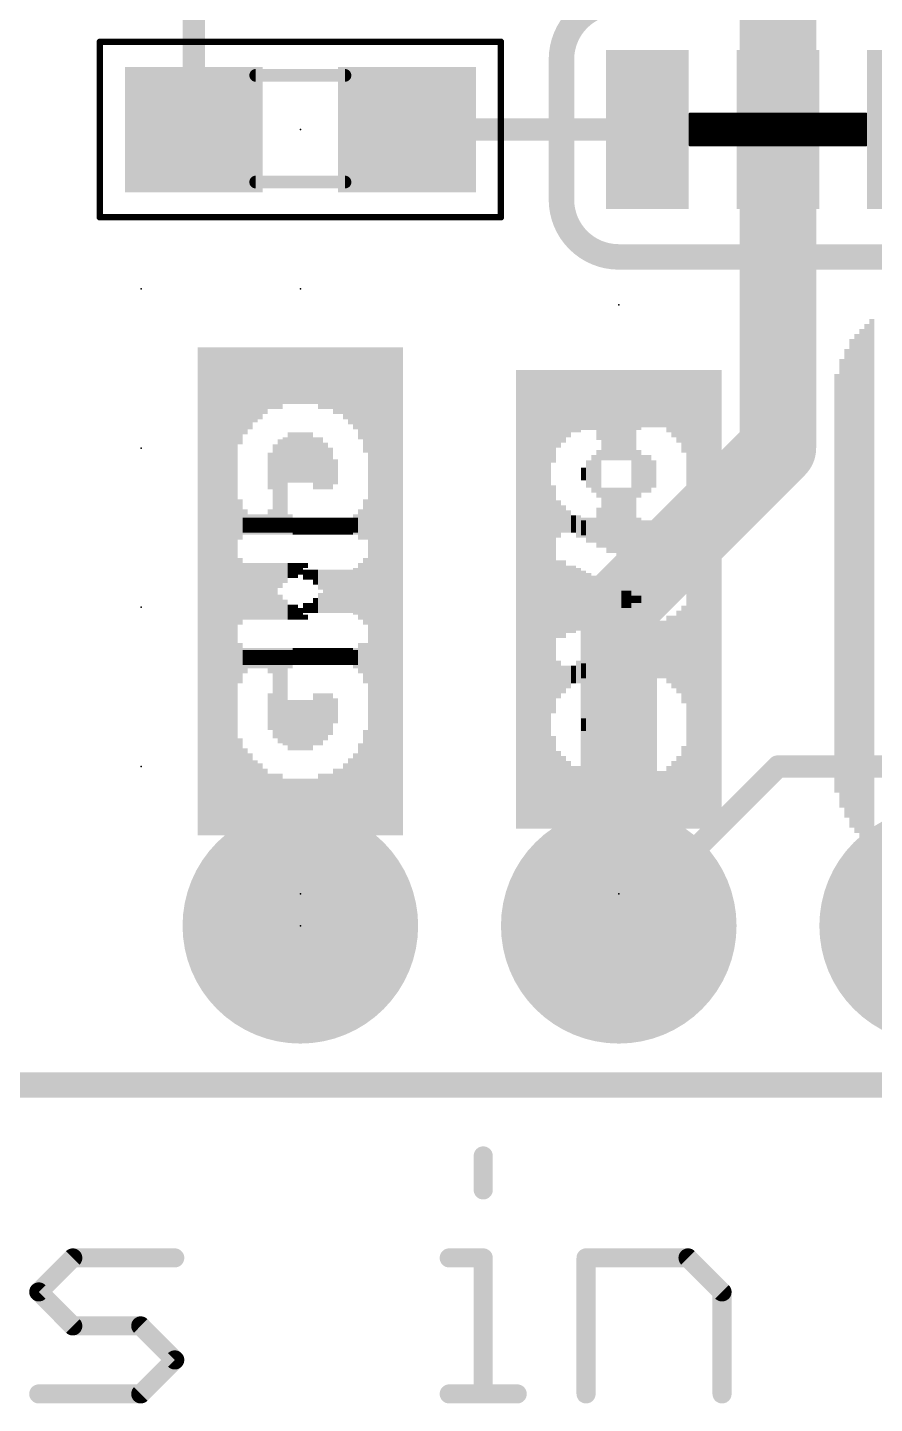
# Model space of a CAD drawing. Extents: x -37 to 70, y -13 to 33.
# Drawn here: x 6.71 to 13.47, y -2.54 to 8.43 of the extents above; entities that cross this region are included whole.
import ezdxf

# ---------------------------------------------------------------- set-up
doc = ezdxf.new("R2010")
doc.units = 0
for name, color, linetype in [('1', 12, 'CONTINUOUS'), ('16', 132, 'CONTINUOUS'), ('17', 110, 'CONTINUOUS'), ('20', 53, 'CONTINUOUS'), ('21', 41, 'CONTINUOUS'), ('22', 40, 'CONTINUOUS'), ('23', 53, 'CONTINUOUS'), ('24', 53, 'CONTINUOUS'), ('39', 12, 'CONTINUOUS'), ('47', 253, 'CONTINUOUS'), ('51', 53, 'CONTINUOUS')]:
    doc.layers.add(name, color=color, linetype=linetype)

# ---------------------------------------------------------------- blocks, each defined once
blk = doc.blocks.new('RECT')
blk.add_solid([(-0.5, -0.5), (0.5, -0.5), (-0.5, 0.5), (0.5, 0.5)])
blk = doc.blocks.new('ROUNDP')
at = {"const_width": 0.5}
blk.add_lwpolyline([(0, -0.25, 1), (0, 0.25, 1), (0, -0.25)], format="xyb", dxfattribs=at)

msp = doc.modelspace()

# ---------------------------------------------------------------- linework, layer by layer
at = {"layer": '1'}
for points, const_width in [([(8.04, 7.62), (8.04, 10.121)], 0.1778), ([(12.7, 7.62), (12.7, 8.89)], 0.6096), ([(12.7, 7.62), (12.7, 5.08)], 0.6096), ([(9.74, 7.62), (11.6586, 7.62)], 0.1778), ([(11.9952, 7.747), (13.4049, 7.747)], 0.0127), ([(11.9952, 7.493), (11.9952, 7.747)], 0.0127), ([(11.9952, 7.7343), (13.4049, 7.7343)], 0.0127), ([(11.9952, 7.7216), (13.4049, 7.7216)], 0.0127), ([(11.9952, 7.7089), (13.4049, 7.7089)], 0.0127), ([(11.9952, 7.6962), (13.4049, 7.6962)], 0.0127), ([(11.9952, 7.6835), (13.4049, 7.6835)], 0.0127), ([(13.4049, 7.747), (13.4049, 7.493)], 0.0127), ([(11.9952, 7.6708), (13.4049, 7.6708)], 0.0127), ([(11.9952, 7.6581), (13.4049, 7.6581)], 0.0127), ([(11.9952, 7.6454), (13.4049, 7.6454)], 0.0127), ([(11.9952, 7.6327), (13.4049, 7.6327)], 0.0127), ([(11.9952, 7.62), (13.4049, 7.62)], 0.0127), ([(11.9952, 7.6073), (13.4049, 7.6073)], 0.0127), ([(11.9952, 7.5946), (13.4049, 7.5946)], 0.0127), ([(11.9952, 7.5819), (13.4049, 7.5819)], 0.0127), ([(11.9952, 7.5692), (13.4049, 7.5692)], 0.0127), ([(11.9952, 7.5565), (13.4049, 7.5565)], 0.0127), ([(11.9952, 7.5438), (13.4049, 7.5438)], 0.0127), ([(11.9952, 7.5311), (13.4049, 7.5311)], 0.0127), ([(11.9952, 7.5184), (13.4049, 7.5184)], 0.0127), ([(11.9952, 7.5057), (13.4049, 7.5057)], 0.0127), ([(13.4049, 7.493), (11.9952, 7.493)], 0.0127), ([(11.9952, 7.493), (13.4049, 7.493)], 0.0127), ([(12.7, 5.08), (11.43, 3.81)], 0.6096), ([(11.43, 3.81), (11.43, 1.27)], 0.6096), ([(25.4, 0), (0, 0)], 0.2032)]:
    msp.add_lwpolyline(points, dxfattribs=dict(at, const_width=const_width))
for points, const_width in [([(12.8524, 7.62, 1), (12.5476, 7.62)], 0.3048), ([(9.74, 7.6645, 1), (9.74, 7.5755)], 0.0889), ([(11.6586, 7.5755, 1), (11.6586, 7.6645)], 0.0889), ([(11.9952, 7.7502, 1), (11.9952, 7.7438)], 0.0064), ([(11.9983, 7.747, 1), (11.992, 7.747)], 0.0064), ([(11.9952, 7.7375, 1), (11.9952, 7.7311)], 0.0064), ([(11.9952, 7.7248, 1), (11.9952, 7.7184)], 0.0064), ([(11.9952, 7.7121, 1), (11.9952, 7.7057)], 0.0064), ([(11.9952, 7.6994, 1), (11.9952, 7.693)], 0.0064), ([(11.9952, 7.6867, 1), (11.9952, 7.6803)], 0.0064), ([(12.5476, 7.62, 1), (12.8524, 7.62)], 0.3048), ([(13.408, 7.747, 1), (13.4017, 7.747)], 0.0064), ([(13.4049, 7.7438, 1), (13.4049, 7.7502)], 0.0064), ([(13.4049, 7.7311, 1), (13.4049, 7.7375)], 0.0064), ([(13.4049, 7.7184, 1), (13.4049, 7.7248)], 0.0064), ([(13.4049, 7.7057, 1), (13.4049, 7.7121)], 0.0064), ([(13.4049, 7.693, 1), (13.4049, 7.6994)], 0.0064), ([(13.4049, 7.6803, 1), (13.4049, 7.6867)], 0.0064), ([(7.9956, 7.62, 1), (8.0845, 7.62)], 0.0889), ([(11.9952, 7.674, 1), (11.9952, 7.6676)], 0.0064), ([(11.9952, 7.6613, 1), (11.9952, 7.6549)], 0.0064), ([(11.9952, 7.6486, 1), (11.9952, 7.6422)], 0.0064), ([(11.9952, 7.6359, 1), (11.9952, 7.6295)], 0.0064), ([(11.9952, 7.6232, 1), (11.9952, 7.6168)], 0.0064), ([(11.9952, 7.6105, 1), (11.9952, 7.6041)], 0.0064), ([(11.9952, 7.5978, 1), (11.9952, 7.5914)], 0.0064), ([(11.9952, 7.5851, 1), (11.9952, 7.5787)], 0.0064), ([(11.9952, 7.5724, 1), (11.9952, 7.566)], 0.0064), ([(13.4049, 7.6676, 1), (13.4049, 7.674)], 0.0064), ([(13.4049, 7.6549, 1), (13.4049, 7.6613)], 0.0064), ([(13.4049, 7.6422, 1), (13.4049, 7.6486)], 0.0064), ([(13.4049, 7.6295, 1), (13.4049, 7.6359)], 0.0064), ([(13.4049, 7.6168, 1), (13.4049, 7.6232)], 0.0064), ([(13.4049, 7.6041, 1), (13.4049, 7.6105)], 0.0064), ([(13.4049, 7.5914, 1), (13.4049, 7.5978)], 0.0064), ([(13.4049, 7.5787, 1), (13.4049, 7.5851)], 0.0064), ([(13.4049, 7.566, 1), (13.4049, 7.5724)], 0.0064), ([(11.9952, 7.5597, 1), (11.9952, 7.5533)], 0.0064), ([(11.9952, 7.547, 1), (11.9952, 7.5406)], 0.0064), ([(11.9952, 7.5343, 1), (11.9952, 7.5279)], 0.0064), ([(11.9952, 7.5216, 1), (11.9952, 7.5152)], 0.0064), ([(11.9952, 7.5089, 1), (11.9952, 7.5025)], 0.0064), ([(11.9952, 7.4962, 1), (11.9952, 7.4898)], 0.0064), ([(11.9952, 7.4962, 1), (11.9952, 7.4898)], 0.0064), ([(11.992, 7.493, 1), (11.9983, 7.493)], 0.0064), ([(13.4017, 7.493, 1), (13.408, 7.493)], 0.0064), ([(13.4049, 7.5533, 1), (13.4049, 7.5597)], 0.0064), ([(13.4049, 7.5406, 1), (13.4049, 7.547)], 0.0064), ([(13.4049, 7.5279, 1), (13.4049, 7.5343)], 0.0064), ([(13.4049, 7.5152, 1), (13.4049, 7.5216)], 0.0064), ([(13.4049, 7.5025, 1), (13.4049, 7.5089)], 0.0064), ([(13.4049, 7.4898, 1), (13.4049, 7.4962)], 0.0064), ([(13.4049, 7.4898, 1), (13.4049, 7.4962)], 0.0064), ([(12.8078, 4.9722, 1), (12.5922, 5.1878)], 0.3048), ([(12.5476, 5.08, 1), (12.8524, 5.08)], 0.3048), ([(11.3222, 3.9178, 1), (11.5378, 3.7022)], 0.3048), ([(11.5824, 3.81, 1), (11.2776, 3.81)], 0.3048), ([(11.2776, 1.27, 1), (11.5824, 1.27)], 0.3048)]:
    msp.add_lwpolyline(points, format="xyb", dxfattribs=dict(at, const_width=const_width))
at = {"layer": '16'}
for points, const_width in [([(12.7, 2.54), (11.43, 1.27)], 0.1778), ([(17.78, 2.54), (12.7, 2.54)], 0.1778), ([(0, 0), (25.4, 0)], 0.2032)]:
    msp.add_lwpolyline(points, dxfattribs=dict(at, const_width=const_width))
at = {"layer": '16', "const_width": 0.0889}
for points in [[(12.7, 2.5844, 1), (12.7, 2.4956)], [(12.7314, 2.5086, 1), (12.6686, 2.5714)], [(11.3986, 1.3014, 1), (11.4614, 1.2386)]]:
    msp.add_lwpolyline(points, format="xyb", dxfattribs=at)
at = {"layer": '20', "const_width": 0.2032}
msp.add_lwpolyline([(0, 0), (25.4, 0)], dxfattribs=at)
at = {"layer": '21'}
for points, const_width in [([(11.43, 8.636, 0.4142), (10.9728, 8.1788)], 0.2032), ([(11.0236, 8.1788, 1), (10.922, 8.1788)], 0.1016), ([(10.922, 8.1788, 1), (11.0236, 8.1788)], 0.1016), ([(10.9728, 7.0612, 0.4142), (11.43, 6.604)], 0.2032), ([(11.0236, 7.0612, 1), (10.922, 7.0612)], 0.1016), ([(10.922, 7.0612, 1), (11.0236, 7.0612)], 0.1016), ([(11.43, 6.6548, 1), (11.43, 6.5532)], 0.1016), ([(11.43, 6.5532, 1), (11.43, 6.6548)], 0.1016)]:
    msp.add_lwpolyline(points, format="xyb", dxfattribs=dict(at, const_width=const_width))
at = {"layer": '21', "const_width": 0.2032}
for points in [[(10.9728, 7.0612), (10.9728, 8.1788)], [(13.97, 6.604), (11.43, 6.604)]]:
    msp.add_lwpolyline(points, dxfattribs=at)
at = {"layer": '23'}
for p in [(8.89, 7.62), (12.7, 7.62), (8.89, 1.524), (11.43, 1.524), (8.89, 1.27)]:
    msp.add_point(p, dxfattribs=at)
at = {"layer": '24'}
for p in [(7.62, 6.35), (8.89, 6.35), (11.43, 6.223), (7.62, 5.08), (7.62, 3.81), (7.62, 2.54)]:
    msp.add_point(p, dxfattribs=at)
at = {"layer": '39', "const_width": 0.0508}
for points in [[(7.29, 8.32), (10.49, 8.32)], [(7.29, 6.92), (7.29, 8.32)], [(10.49, 8.32), (10.49, 6.92)], [(10.49, 6.92), (7.29, 6.92)]]:
    msp.add_lwpolyline(points, dxfattribs=at)
at = {"layer": '39', "const_width": 0.0254}
for points in [[(7.29, 8.3327, 1), (7.29, 8.3073)], [(7.3027, 8.32, 1), (7.2773, 8.32)], [(10.5027, 8.32, 1), (10.4773, 8.32)], [(10.49, 8.3073, 1), (10.49, 8.3327)], [(7.29, 6.9327, 1), (7.29, 6.9073)], [(7.2773, 6.92, 1), (7.3027, 6.92)], [(10.4773, 6.92, 1), (10.5027, 6.92)], [(10.49, 6.9073, 1), (10.49, 6.9327)]]:
    msp.add_lwpolyline(points, format="xyb", dxfattribs=at)
at = {"layer": '47', "const_width": 0.1524}
for points in [[(10.3489, -0.5656), (10.3489, -0.8368)], [(6.8034, -1.6503), (7.0746, -1.3791)], [(7.0746, -1.3791), (7.888, -1.3791)], [(10.0777, -1.3791), (10.3489, -1.3791)], [(10.3489, -1.3791), (10.3489, -2.4638)], [(11.1691, -2.4638), (11.1691, -1.3791)], [(11.1691, -1.3791), (11.9826, -1.3791)], [(11.9826, -1.3791), (12.2538, -1.6503)], [(7.0746, -1.9215), (6.8034, -1.6503)], [(12.2538, -1.6503), (12.2538, -2.4638)], [(7.6169, -1.9215), (7.0746, -1.9215)], [(7.888, -2.1926), (7.6169, -1.9215)], [(7.6169, -2.4638), (7.888, -2.1926)], [(6.8034, -2.4638), (7.6169, -2.4638)], [(10.0777, -2.4638), (10.62, -2.4638)]]:
    msp.add_lwpolyline(points, dxfattribs=at)
at = {"layer": '47', "const_width": 0.0762}
for points in [[(10.387, -0.5656, 1), (10.3108, -0.5656)], [(10.3108, -0.8368, 1), (10.387, -0.8368)], [(7.0746, -1.341, 1), (7.0746, -1.4172)], [(7.1015, -1.4061, 1), (7.0476, -1.3522)], [(7.888, -1.4172, 1), (7.888, -1.341)], [(10.0777, -1.341, 1), (10.0777, -1.4172)], [(10.387, -1.3791, 1), (10.3108, -1.3791)], [(10.3489, -1.4172, 1), (10.3489, -1.341)], [(11.2072, -1.3791, 1), (11.131, -1.3791)], [(11.1691, -1.341, 1), (11.1691, -1.4172)], [(12.0096, -1.3522, 1), (11.9557, -1.4061)], [(11.9826, -1.4172, 1), (11.9826, -1.341)], [(6.8303, -1.6234, 1), (6.7764, -1.6772)], [(6.7764, -1.6234, 1), (6.8303, -1.6772)], [(12.2919, -1.6503, 1), (12.2157, -1.6503)], [(12.2269, -1.6772, 1), (12.2807, -1.6234)], [(7.0746, -1.8834, 1), (7.0746, -1.9596)], [(7.0476, -1.9484, 1), (7.1015, -1.8945)], [(7.6438, -1.8945, 1), (7.5899, -1.9484)], [(7.6169, -1.9596, 1), (7.6169, -1.8834)], [(7.915, -2.2196, 1), (7.8611, -2.1657)], [(7.8611, -2.2196, 1), (7.915, -2.1657)], [(6.8034, -2.4257, 1), (6.8034, -2.5019)], [(7.5899, -2.4369, 1), (7.6438, -2.4907)], [(7.6169, -2.5019, 1), (7.6169, -2.4257)], [(10.0777, -2.4257, 1), (10.0777, -2.5019)], [(10.62, -2.5019, 1), (10.62, -2.4257)], [(10.3108, -2.4638, 1), (10.387, -2.4638)], [(11.131, -2.4638, 1), (11.2072, -2.4638)], [(12.2157, -2.4638, 1), (12.2919, -2.4638)]]:
    msp.add_lwpolyline(points, format="xyb", dxfattribs=at)
at = {"layer": '51', "const_width": 0.1016}
for points in [[(8.534, 8.052), (9.246, 8.052)], [(8.534, 7.201), (9.246, 7.201)]]:
    msp.add_lwpolyline(points, dxfattribs=at)
at = {"layer": '51', "const_width": 0.0508}
for points in [[(8.534, 8.0774, 1), (8.534, 8.0266)], [(9.246, 8.0266, 1), (9.246, 8.0774)], [(8.534, 7.2264, 1), (8.534, 7.1756)], [(9.246, 7.1756, 1), (9.246, 7.2264)]]:
    msp.add_lwpolyline(points, format="xyb", dxfattribs=at)

# ---------------------------------------------------------------- block references
at = {"layer": '1', "xscale": 0.6604, "yscale": 1.27}
for p in [(11.6586, 7.62), (12.7, 7.62), (13.7414, 7.62)]:
    msp.add_blockref('RECT', p, dxfattribs=at)
at = {"layer": '1', "xscale": 1.1}
for p in [(8.04, 7.62), (9.74, 7.62)]:
    msp.add_blockref('RECT', p, dxfattribs=at)
at = {"layer": '17', "xscale": 1.8796, "yscale": 1.8796, "rotation": 90}
for p in [(8.89, 1.27), (8.89, 1.27), (11.43, 1.27), (11.43, 1.27), (13.97, 1.27), (13.97, 1.27)]:
    msp.add_blockref('ROUNDP', p, dxfattribs=at)
at = {"layer": '21', "yscale": 0.04, "rotation": 90}
for p, xscale in [((13.41, 3.991), 4.12), ((13.45, 4.571), 3.04), ((13.29, 3.991), 3.88), ((13.33, 3.991), 3.96), ((13.37, 3.991), 4.04), ((8.09, 3.944), 3.88), ((8.13, 3.944), 3.88), ((8.17, 3.944), 3.88), ((8.21, 3.944), 3.88), ((8.25, 3.944), 3.88), ((8.29, 3.944), 3.88), ((8.33, 3.944), 3.88), ((8.37, 4.484), 2.8), ((8.41, 5.504), 0.76), ((8.45, 5.544), 0.68), ((8.49, 5.564), 0.64), ((8.53, 5.584), 0.6), ((8.57, 5.604), 0.56), ((8.61, 5.624), 0.52), ((8.65, 5.644), 0.48), ((8.69, 5.644), 0.48), ((8.73, 5.664), 0.44), ((8.77, 5.664), 0.44), ((8.81, 5.664), 0.44), ((8.85, 5.664), 0.44), ((8.89, 5.664), 0.44), ((8.93, 5.664), 0.44), ((8.97, 5.664), 0.44), ((9.01, 5.664), 0.44), ((9.05, 5.664), 0.44), ((9.09, 5.644), 0.48), ((9.13, 5.644), 0.48), ((9.17, 5.624), 0.52), ((9.21, 5.624), 0.52), ((9.25, 5.604), 0.56), ((9.29, 5.584), 0.6), ((9.33, 5.564), 0.64), ((9.37, 5.524), 0.72), ((9.41, 5.464), 0.84), ((9.45, 3.944), 3.88), ((9.49, 3.944), 3.88), ((9.53, 3.944), 3.88), ((9.57, 3.944), 3.88), ((9.61, 3.944), 3.88), ((9.65, 3.944), 3.88), ((9.69, 3.944), 3.88), ((13.25, 3.991), 3.72), ((13.21, 3.991), 3.56), ((10.63, 3.864), 3.64), ((10.67, 3.864), 3.64), ((10.71, 3.864), 3.64), ((10.75, 3.864), 3.64), ((10.79, 3.864), 3.64), ((10.83, 3.864), 3.64), ((10.87, 3.864), 3.64), ((10.91, 5.324), 0.72), ((10.95, 5.384), 0.6), ((10.99, 5.404), 0.56), ((11.03, 5.424), 0.52), ((11.07, 5.444), 0.48), ((11.11, 5.444), 0.48), ((11.15, 5.464), 0.44), ((11.19, 5.464), 0.44), ((11.23, 5.464), 0.44), ((11.27, 5.464), 0.44), ((11.31, 5.444), 0.48), ((11.35, 5.444), 0.48), ((11.39, 5.424), 0.52), ((11.43, 5.404), 0.56), ((11.47, 5.444), 0.48), ((11.51, 5.444), 0.48), ((11.55, 5.464), 0.44), ((11.59, 5.464), 0.44), ((11.63, 5.464), 0.44), ((11.67, 5.464), 0.44), ((11.71, 5.464), 0.44), ((11.75, 5.464), 0.44), ((11.79, 5.464), 0.44), ((11.83, 5.444), 0.48), ((11.87, 5.424), 0.52), ((11.91, 5.404), 0.56), ((11.95, 5.364), 0.64), ((11.99, 3.864), 3.64), ((12.03, 3.864), 3.64), ((12.07, 3.864), 3.64), ((12.11, 3.864), 3.64), ((12.15, 3.864), 3.64), ((12.19, 3.864), 3.64), ((12.23, 3.864), 3.64), ((13.17, 3.991), 3.32), ((8.77, 4.984), 0.36), ((8.81, 5.004), 0.4), ((8.85, 5.004), 0.4), ((8.89, 5.004), 0.4), ((8.93, 5.004), 0.4), ((8.97, 5.004), 0.4), ((9.01, 4.984), 0.36), ((9.05, 4.984), 0.36), ((8.69, 4.944), 0.28), ((8.73, 4.964), 0.32), ((9.09, 4.964), 0.32), ((9.13, 4.944), 0.28), ((8.65, 4.924), 0.24), ((9.17, 4.884), 0.16), ((11.19, 4.864), 0.2), ((11.23, 4.864), 0.28), ((11.27, 4.824), 0.28), ((11.59, 4.844), 0.32), ((11.63, 4.864), 0.28), ((11.67, 4.864), 0.28), ((11.71, 4.864), 0.2), ((11.15, 4.884), 0.08), ((11.55, 4.544), 0.76), ((10.91, 3.864), 1.8), ((11.31, 4.524), 0.48), ((11.35, 4.504), 0.52), ((11.39, 4.504), 0.52), ((11.43, 4.484), 0.56), ((11.47, 4.484), 0.56), ((11.51, 4.464), 0.6), ((10.95, 4.504), 0.28), ((11.95, 4.304), 0.76), ((8.41, 4.484), 0.16), ((8.45, 4.464), 0.12), ((8.49, 4.464), 0.12), ((8.53, 4.464), 0.12), ((8.57, 4.464), 0.12), ((8.61, 4.464), 0.12), ((8.65, 4.464), 0.12), ((8.69, 4.464), 0.12), ((8.73, 4.464), 0.12), ((8.77, 4.464), 0.12), ((8.81, 4.464), 0.12), ((8.85, 4.464), 0.12), ((8.89, 4.464), 0.12), ((8.93, 4.464), 0.12), ((8.97, 4.464), 0.12), ((9.01, 4.464), 0.12), ((9.05, 4.464), 0.12), ((9.09, 4.464), 0.12), ((9.13, 4.464), 0.12), ((9.17, 4.464), 0.12), ((9.21, 4.464), 0.12), ((9.25, 4.464), 0.12), ((9.29, 4.464), 0.12), ((9.33, 4.464), 0.12), ((9.37, 4.484), 0.16), ((9.41, 4.464), 0.2), ((10.99, 4.504), 0.2), ((11.03, 4.484), 0.16), ((11.07, 4.464), 0.12), ((11.11, 4.444), 0.16), ((11.15, 4.444), 0.16), ((11.19, 4.424), 0.2), ((11.23, 4.424), 0.2), ((11.27, 4.444), 0.32), ((11.59, 4.324), 0.4), ((11.83, 4.264), 0.52), ((11.87, 4.284), 0.56), ((11.91, 4.284), 0.64), ((11.63, 4.304), 0.36), ((11.67, 4.284), 0.4), ((11.71, 4.284), 0.4), ((11.75, 4.264), 0.44), ((11.79, 4.264), 0.44), ((8.41, 3.964), 0.48), ((9.41, 3.964), 0.48), ((8.45, 3.964), 0.4), ((8.49, 3.984), 0.36), ((8.53, 3.984), 0.36), ((8.57, 4.004), 0.32), ((8.61, 4.024), 0.28), ((8.65, 4.044), 0.24), ((8.69, 4.044), 0.24), ((8.73, 4.064), 0.2), ((8.77, 4.084), 0.16), ((8.81, 4.104), 0.12), ((8.85, 4.104), 0.12), ((8.89, 4.124), 0.08), ((8.93, 4.144), 0.04), ((9.25, 3.924), 0.32), ((9.29, 3.924), 0.32), ((9.33, 3.944), 0.36), ((9.37, 3.944), 0.44), ((10.95, 3.864), 0.6), ((10.99, 3.864), 0.6), ((11.03, 3.864), 0.52), ((11.07, 3.864), 0.52), ((11.11, 3.884), 0.48), ((11.15, 3.864), 0.44), ((11.19, 3.884), 0.4), ((9.09, 3.864), 0.2), ((9.13, 3.864), 0.2), ((9.17, 3.884), 0.24), ((9.21, 3.904), 0.28), ((11.23, 3.864), 0.36), ((11.27, 3.884), 0.32), ((11.31, 3.864), 0.28), ((11.35, 3.864), 0.28), ((11.39, 3.864), 0.2), ((11.43, 3.864), 0.2), ((8.93, 3.804), 0.08), ((8.97, 3.804), 0.08), ((9.01, 3.824), 0.12), ((9.05, 3.844), 0.16), ((11.47, 3.864), 0.12), ((11.51, 3.864), 0.12), ((11.55, 3.864), 0.04), ((11.59, 3.864), 0.04), ((8.89, 3.784), 0.04), ((11.91, 3.444), 0.64), ((11.95, 3.424), 0.76), ((11.67, 3.444), 0.4), ((11.71, 3.444), 0.4), ((11.75, 3.464), 0.44), ((11.79, 3.464), 0.44), ((11.83, 3.464), 0.52), ((11.87, 3.444), 0.56), ((8.41, 3.364), 0.32), ((9.37, 3.404), 0.24), ((9.41, 3.364), 0.32), ((11.43, 3.324), 0.4), ((11.47, 3.364), 0.32), ((11.51, 3.384), 0.36), ((11.55, 3.404), 0.32), ((11.59, 3.424), 0.36), ((11.63, 3.424), 0.36), ((8.45, 3.384), 0.2), ((8.49, 3.404), 0.16), ((8.53, 3.404), 0.16), ((8.57, 3.404), 0.16), ((8.61, 3.404), 0.16), ((8.65, 3.384), 0.2), ((8.69, 3.124), 0.72), ((8.73, 3.104), 0.76), ((8.77, 3.104), 0.76), ((8.81, 3.404), 0.16), ((8.85, 3.424), 0.12), ((8.89, 3.424), 0.12), ((8.93, 3.424), 0.12), ((8.97, 3.424), 0.12), ((9.01, 3.424), 0.12), ((9.05, 3.424), 0.12), ((9.09, 3.424), 0.12), ((9.13, 3.424), 0.12), ((9.17, 3.424), 0.12), ((9.21, 3.424), 0.12), ((9.25, 3.424), 0.12), ((9.29, 3.424), 0.12), ((9.33, 3.404), 0.16), ((11.19, 3.324), 0.16), ((11.23, 3.324), 0.16), ((11.27, 3.344), 0.2), ((11.31, 3.324), 0.24), ((11.35, 3.344), 0.28), ((11.39, 3.324), 0.32), ((10.95, 3.224), 0.28), ((10.99, 3.224), 0.2), ((11.03, 3.244), 0.16), ((11.07, 3.264), 0.12), ((11.11, 3.284), 0.16), ((11.15, 3.304), 0.12), ((8.65, 2.984), 0.28), ((9.01, 2.924), 0.4), ((9.05, 2.924), 0.4), ((9.09, 2.944), 0.36), ((9.13, 2.964), 0.32), ((9.17, 2.984), 0.2), ((8.81, 2.824), 0.28), ((11.19, 2.864), 0.2), ((11.23, 2.864), 0.28), ((11.27, 2.824), 0.28), ((11.59, 2.844), 0.32), ((11.63, 2.864), 0.28), ((11.67, 2.864), 0.28), ((11.71, 2.864), 0.2), ((8.85, 2.804), 0.24), ((8.89, 2.804), 0.24), ((8.93, 2.804), 0.24), ((8.97, 2.804), 0.24), ((11.15, 2.884), 0.08), ((11.55, 2.484), 0.88), ((8.37, 2.424), 0.84), ((8.41, 2.384), 0.76), ((9.41, 2.404), 0.8), ((10.91, 2.404), 0.72), ((11.31, 2.404), 0.72), ((11.35, 2.404), 0.72), ((11.39, 2.404), 0.72), ((11.43, 2.404), 0.72), ((11.47, 2.404), 0.72), ((11.51, 2.404), 0.72), ((13.45, 2.371), 0.96), ((8.45, 2.344), 0.68), ((8.49, 2.324), 0.64), ((9.33, 2.324), 0.64), ((9.37, 2.364), 0.72), ((10.95, 2.344), 0.6), ((11.95, 2.364), 0.64), ((8.53, 2.284), 0.56), ((8.57, 2.284), 0.56), ((8.61, 2.264), 0.52), ((9.17, 2.264), 0.52), ((9.21, 2.264), 0.52), ((9.25, 2.284), 0.56), ((9.29, 2.304), 0.6), ((10.99, 2.324), 0.56), ((11.03, 2.304), 0.52), ((11.07, 2.284), 0.48), ((11.11, 2.284), 0.48), ((11.15, 2.284), 0.48), ((11.19, 2.284), 0.48), ((11.23, 2.284), 0.48), ((11.27, 2.324), 0.56), ((11.59, 2.284), 0.48), ((11.83, 2.284), 0.48), ((11.87, 2.304), 0.52), ((11.91, 2.324), 0.56), ((8.65, 2.244), 0.48), ((8.69, 2.244), 0.48), ((8.73, 2.244), 0.48), ((8.77, 2.224), 0.44), ((8.81, 2.224), 0.44), ((8.85, 2.224), 0.44), ((8.89, 2.224), 0.44), ((8.93, 2.224), 0.44), ((8.97, 2.224), 0.44), ((9.01, 2.224), 0.44), ((9.05, 2.244), 0.48), ((9.09, 2.244), 0.48), ((9.13, 2.244), 0.48), ((11.63, 2.264), 0.44), ((11.67, 2.264), 0.44), ((11.71, 2.264), 0.44), ((11.75, 2.264), 0.44), ((11.79, 2.264), 0.44)]:
    msp.add_blockref('RECT', p, dxfattribs=dict(at, xscale=xscale))
at = {"layer": '22', "yscale": 0.04, "rotation": 270}
for p, xscale in [((13.41, 4.01), 4.12), ((13.45, 5.63), 0.96), ((13.29, 4.01), 3.88), ((13.33, 4.01), 3.96), ((13.37, 4.01), 4.04), ((8.09, 3.93), 3.88), ((8.13, 3.93), 3.88), ((8.17, 3.93), 3.88), ((8.21, 3.93), 3.88), ((8.25, 3.93), 3.88), ((8.29, 3.93), 3.88), ((8.33, 3.93), 3.88), ((8.37, 5.45), 0.84), ((8.41, 5.49), 0.76), ((8.45, 5.53), 0.68), ((8.49, 5.55), 0.64), ((8.53, 5.59), 0.56), ((8.57, 5.59), 0.56), ((8.61, 5.61), 0.52), ((8.65, 5.63), 0.48), ((8.69, 5.63), 0.48), ((8.73, 5.63), 0.48), ((8.77, 5.65), 0.44), ((8.81, 5.65), 0.44), ((8.85, 5.65), 0.44), ((8.89, 5.65), 0.44), ((8.93, 5.65), 0.44), ((8.97, 5.65), 0.44), ((9.01, 5.65), 0.44), ((9.05, 5.63), 0.48), ((9.09, 5.63), 0.48), ((9.13, 5.63), 0.48), ((9.17, 5.61), 0.52), ((9.21, 5.61), 0.52), ((9.25, 5.59), 0.56), ((9.29, 5.57), 0.6), ((9.33, 5.55), 0.64), ((9.37, 5.51), 0.72), ((9.41, 5.47), 0.8), ((9.45, 3.93), 3.88), ((9.49, 3.93), 3.88), ((9.53, 3.93), 3.88), ((9.57, 3.93), 3.88), ((9.61, 3.93), 3.88), ((9.65, 3.93), 3.88), ((9.69, 3.93), 3.88), ((13.25, 4.01), 3.72), ((13.21, 4.01), 3.56), ((10.63, 3.883), 3.64), ((10.67, 3.883), 3.64), ((10.71, 3.883), 3.64), ((10.75, 3.883), 3.64), ((10.79, 3.883), 3.64), ((10.83, 3.883), 3.64), ((10.87, 3.883), 3.64), ((10.91, 5.343), 0.72), ((10.95, 5.403), 0.6), ((10.99, 5.423), 0.56), ((11.03, 5.443), 0.52), ((11.07, 5.463), 0.48), ((11.11, 5.463), 0.48), ((11.15, 5.463), 0.48), ((11.19, 5.463), 0.48), ((11.23, 5.463), 0.48), ((11.27, 5.423), 0.56), ((11.31, 5.343), 0.72), ((11.35, 5.343), 0.72), ((11.39, 5.343), 0.72), ((11.43, 5.343), 0.72), ((11.47, 5.343), 0.72), ((11.51, 5.343), 0.72), ((11.55, 5.263), 0.88), ((11.59, 5.463), 0.48), ((11.63, 5.483), 0.44), ((11.67, 5.483), 0.44), ((11.71, 5.483), 0.44), ((11.75, 5.483), 0.44), ((11.79, 5.483), 0.44), ((11.83, 5.463), 0.48), ((11.87, 5.443), 0.52), ((11.91, 5.423), 0.56), ((11.95, 5.383), 0.64), ((11.99, 3.883), 3.64), ((12.03, 3.883), 3.64), ((12.07, 3.883), 3.64), ((12.11, 3.883), 3.64), ((12.15, 3.883), 3.64), ((12.19, 3.883), 3.64), ((12.23, 3.883), 3.64), ((13.17, 4.01), 3.32), ((8.81, 5.05), 0.28), ((8.85, 5.07), 0.24), ((8.89, 5.07), 0.24), ((8.93, 5.07), 0.24), ((8.97, 5.07), 0.24), ((8.69, 4.75), 0.72), ((8.73, 4.77), 0.76), ((8.77, 4.77), 0.76), ((9.01, 4.95), 0.4), ((9.05, 4.95), 0.4), ((9.09, 4.93), 0.36), ((9.13, 4.91), 0.32), ((11.27, 4.923), 0.28), ((11.59, 4.903), 0.32), ((8.65, 4.89), 0.28), ((9.17, 4.89), 0.2), ((11.19, 4.883), 0.2), ((11.23, 4.883), 0.28), ((11.63, 4.883), 0.28), ((11.67, 4.883), 0.28), ((11.71, 4.883), 0.2), ((13.45, 3.43), 3.04), ((11.15, 4.863), 0.08), ((8.37, 3.39), 2.8), ((10.91, 3.883), 1.8), ((8.41, 4.51), 0.32), ((9.41, 4.51), 0.32), ((10.95, 4.523), 0.28), ((10.99, 4.523), 0.2), ((11.43, 4.423), 0.4), ((11.91, 4.303), 0.64), ((11.95, 4.323), 0.76), ((8.45, 4.49), 0.2), ((8.49, 4.47), 0.16), ((8.53, 4.47), 0.16), ((8.57, 4.47), 0.16), ((8.61, 4.47), 0.16), ((8.65, 4.49), 0.2), ((8.81, 4.47), 0.16), ((8.85, 4.45), 0.12), ((8.89, 4.45), 0.12), ((8.93, 4.45), 0.12), ((8.97, 4.45), 0.12), ((9.01, 4.45), 0.12), ((9.05, 4.45), 0.12), ((9.09, 4.45), 0.12), ((9.13, 4.45), 0.12), ((9.17, 4.45), 0.12), ((9.21, 4.45), 0.12), ((9.25, 4.45), 0.12), ((9.29, 4.45), 0.12), ((9.33, 4.47), 0.16), ((9.37, 4.47), 0.24), ((11.03, 4.503), 0.16), ((11.07, 4.483), 0.12), ((11.11, 4.463), 0.16), ((11.15, 4.443), 0.12), ((11.19, 4.423), 0.16), ((11.23, 4.423), 0.16), ((11.27, 4.403), 0.2), ((11.31, 4.423), 0.24), ((11.35, 4.403), 0.28), ((11.39, 4.423), 0.32), ((11.47, 4.383), 0.32), ((11.51, 4.363), 0.36), ((11.55, 4.343), 0.32), ((11.59, 4.323), 0.36), ((11.63, 4.323), 0.36), ((11.67, 4.303), 0.4), ((11.71, 4.303), 0.4), ((11.75, 4.283), 0.44), ((11.79, 4.283), 0.44), ((11.83, 4.283), 0.52), ((11.87, 4.303), 0.56), ((10.95, 3.883), 0.6), ((10.99, 3.883), 0.6), ((8.41, 3.91), 0.48), ((8.45, 3.91), 0.4), ((8.49, 3.89), 0.36), ((8.53, 3.89), 0.36), ((8.89, 4.09), 0.04), ((8.93, 4.07), 0.08), ((8.97, 4.07), 0.08), ((9.01, 4.05), 0.12), ((9.05, 4.03), 0.16), ((9.09, 4.01), 0.2), ((9.13, 4.01), 0.2), ((9.17, 3.99), 0.24), ((9.21, 3.97), 0.28), ((9.25, 3.95), 0.32), ((9.29, 3.95), 0.32), ((9.33, 3.93), 0.36), ((9.37, 3.93), 0.44), ((9.41, 3.91), 0.48), ((11.03, 3.883), 0.52), ((11.07, 3.883), 0.52), ((11.11, 3.863), 0.48), ((11.15, 3.883), 0.44), ((11.19, 3.863), 0.4), ((11.23, 3.883), 0.36), ((8.57, 3.87), 0.32), ((8.61, 3.85), 0.28), ((11.27, 3.863), 0.32), ((11.31, 3.883), 0.28), ((11.35, 3.883), 0.28), ((11.39, 3.883), 0.2), ((11.43, 3.883), 0.2), ((8.65, 3.83), 0.24), ((8.69, 3.83), 0.24), ((8.73, 3.81), 0.2), ((8.77, 3.79), 0.16), ((11.47, 3.883), 0.12), ((11.51, 3.883), 0.12), ((11.55, 3.883), 0.04), ((11.59, 3.883), 0.04), ((8.81, 3.77), 0.12), ((8.85, 3.77), 0.12), ((8.89, 3.75), 0.08), ((8.93, 3.73), 0.04), ((11.83, 3.483), 0.52), ((11.87, 3.463), 0.56), ((11.91, 3.463), 0.64), ((11.95, 3.443), 0.76), ((11.59, 3.423), 0.4), ((11.63, 3.443), 0.36), ((11.67, 3.463), 0.4), ((11.71, 3.463), 0.4), ((11.75, 3.483), 0.44), ((11.79, 3.483), 0.44), ((11.43, 3.263), 0.56), ((11.47, 3.263), 0.56), ((11.51, 3.283), 0.6), ((11.55, 3.203), 0.76), ((8.41, 3.39), 0.16), ((8.45, 3.41), 0.12), ((8.49, 3.41), 0.12), ((8.53, 3.41), 0.12), ((8.57, 3.41), 0.12), ((8.61, 3.41), 0.12), ((8.65, 3.41), 0.12), ((8.69, 3.41), 0.12), ((8.73, 3.41), 0.12), ((8.77, 3.41), 0.12), ((8.81, 3.41), 0.12), ((8.85, 3.41), 0.12), ((8.89, 3.41), 0.12), ((8.93, 3.41), 0.12), ((8.97, 3.41), 0.12), ((9.01, 3.41), 0.12), ((9.05, 3.41), 0.12), ((9.09, 3.41), 0.12), ((9.13, 3.41), 0.12), ((9.17, 3.41), 0.12), ((9.21, 3.41), 0.12), ((9.25, 3.41), 0.12), ((9.29, 3.41), 0.12), ((9.33, 3.41), 0.12), ((9.37, 3.39), 0.16), ((9.41, 3.41), 0.2), ((11.19, 3.323), 0.2), ((11.23, 3.323), 0.2), ((11.27, 3.303), 0.32), ((11.31, 3.223), 0.48), ((11.35, 3.243), 0.52), ((11.39, 3.243), 0.52), ((10.95, 3.243), 0.28), ((10.99, 3.243), 0.2), ((11.03, 3.263), 0.16), ((11.07, 3.283), 0.12), ((11.11, 3.303), 0.16), ((11.15, 3.303), 0.16), ((8.65, 2.95), 0.24), ((8.69, 2.93), 0.28), ((8.73, 2.91), 0.32), ((8.77, 2.89), 0.36), ((8.81, 2.87), 0.4), ((8.85, 2.87), 0.4), ((8.89, 2.87), 0.4), ((8.93, 2.87), 0.4), ((8.97, 2.87), 0.4), ((9.01, 2.89), 0.36), ((9.05, 2.89), 0.36), ((9.09, 2.91), 0.32), ((9.13, 2.93), 0.28), ((9.17, 2.99), 0.16), ((11.19, 2.883), 0.2), ((11.23, 2.883), 0.28), ((11.27, 2.923), 0.28), ((11.59, 2.903), 0.32), ((11.63, 2.883), 0.28), ((11.67, 2.883), 0.28), ((11.71, 2.883), 0.2), ((11.15, 2.863), 0.08), ((8.41, 2.37), 0.76), ((9.41, 2.41), 0.84), ((10.91, 2.423), 0.72), ((8.45, 2.33), 0.68), ((9.37, 2.35), 0.72), ((10.95, 2.363), 0.6), ((11.95, 2.383), 0.64), ((8.49, 2.31), 0.64), ((8.53, 2.29), 0.6), ((8.57, 2.27), 0.56), ((9.25, 2.27), 0.56), ((9.29, 2.29), 0.6), ((9.33, 2.31), 0.64), ((10.99, 2.343), 0.56), ((11.03, 2.323), 0.52), ((11.07, 2.303), 0.48), ((11.11, 2.303), 0.48), ((11.31, 2.303), 0.48), ((11.35, 2.303), 0.48), ((11.39, 2.323), 0.52), ((11.43, 2.343), 0.56), ((11.47, 2.303), 0.48), ((11.51, 2.303), 0.48), ((11.83, 2.303), 0.48), ((11.87, 2.323), 0.52), ((11.91, 2.343), 0.56), ((8.61, 2.25), 0.52), ((8.65, 2.23), 0.48), ((8.69, 2.23), 0.48), ((8.73, 2.21), 0.44), ((8.77, 2.21), 0.44), ((8.81, 2.21), 0.44), ((8.85, 2.21), 0.44), ((8.89, 2.21), 0.44), ((8.93, 2.21), 0.44), ((8.97, 2.21), 0.44), ((9.01, 2.21), 0.44), ((9.05, 2.21), 0.44), ((9.09, 2.23), 0.48), ((9.13, 2.23), 0.48), ((9.17, 2.25), 0.52), ((9.21, 2.25), 0.52), ((11.15, 2.283), 0.44), ((11.19, 2.283), 0.44), ((11.23, 2.283), 0.44), ((11.27, 2.283), 0.44), ((11.55, 2.283), 0.44), ((11.59, 2.283), 0.44), ((11.63, 2.283), 0.44), ((11.67, 2.283), 0.44), ((11.71, 2.283), 0.44), ((11.75, 2.283), 0.44), ((11.79, 2.283), 0.44)]:
    msp.add_blockref('RECT', p, dxfattribs=dict(at, xscale=xscale))
at = {"layer": '51'}
for p, xscale, yscale in [((8.3018, 7.6251), 0.5001, 0.95), ((9.4703, 7.6251), 0.5001, 0.95), ((8.89, 1.27), 0.508, 0.508), ((11.43, 1.27), 0.508, 0.508)]:
    msp.add_blockref('RECT', p, dxfattribs=dict(at, xscale=xscale, yscale=yscale))

doc.saveas('drawing.dxf')
